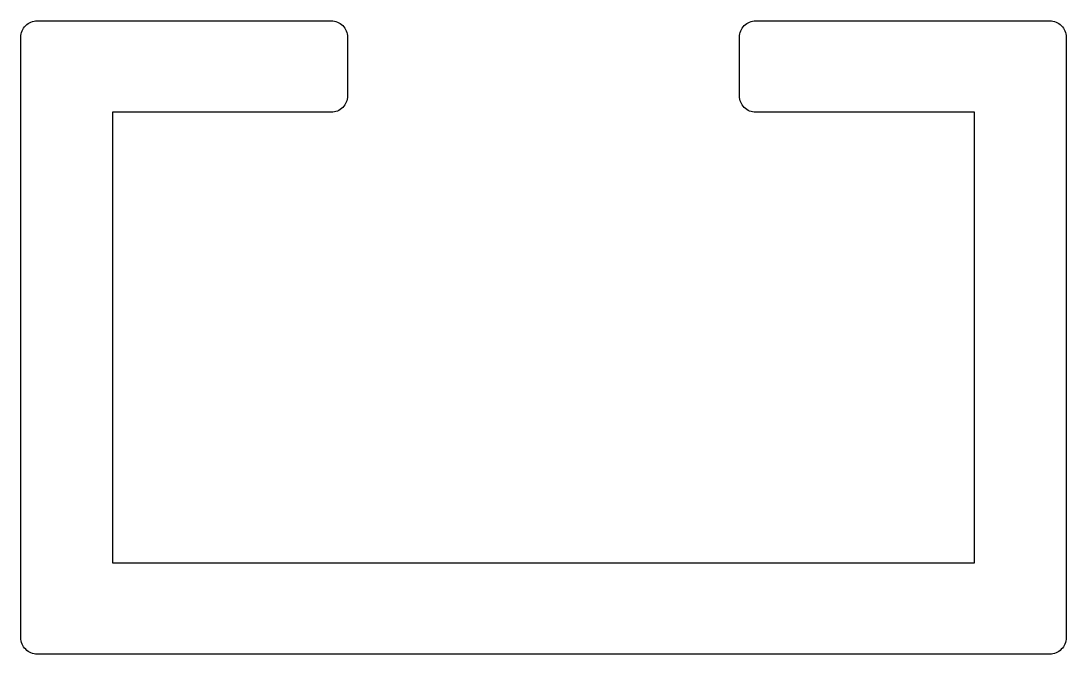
# Model space of a CAD drawing. Extents: x 1225 to 1241, y -7 to 2.7.
import ezdxf

# ---------------------------------------------------------------- set-up
doc = ezdxf.new("R2010")
doc.units = 0
doc.header["$LTSCALE"] = 15
doc.layers.get('0').update_dxf_attribs({"linetype": 'CONTINUOUS'})

msp = doc.modelspace()

# ---------------------------------------------------------------- linework, layer by layer
at = {"ltscale": 0.05}
msp.add_lwpolyline([(1235.997, 2.465, -0.414214), (1236.247, 2.715), (1240.747, 2.715, -0.414214), (1240.997, 2.465), (1240.997, -6.735, -0.414214), (1240.747, -6.985), (1225.247, -6.985, -0.414214), (1224.997, -6.735), (1224.997, 2.465, -0.414214), (1225.247, 2.715), (1229.747, 2.715, -0.414214), (1229.997, 2.465), (1229.997, 1.565, -0.414214), (1229.747, 1.315), (1226.397, 1.315), (1226.397, -5.585), (1239.597, -5.585), (1239.597, 1.315), (1236.247, 1.315, -0.414214), (1235.997, 1.565)], format="xyb", close=True, dxfattribs=at)

doc.saveas('drawing.dxf')
